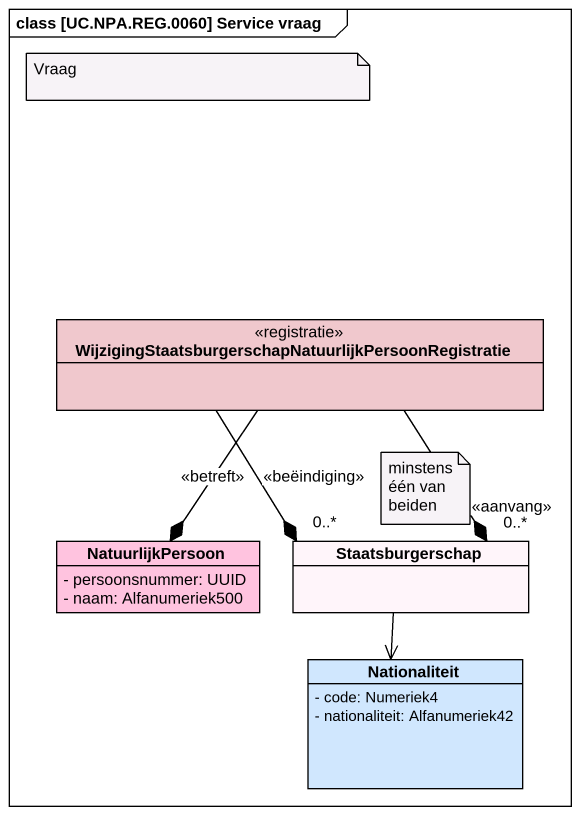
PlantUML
@startuml
mainframe class [UC.NPA.REG.0060] Service vraag
hide circle
hide empty members
skinparam classAttributeIconSize 0
class "WijzigingStaatsburgerschapNatuurlijkPersoonRegistratie" as WijzigingStaatsburgerschapNa <<registratie>> #F0C8CD
class NatuurlijkPersoon #FFC3DF {
  - persoonsnummer: UUID
  - naam: Alfanumeriek500
}
class Staatsburgerschap #FFF5FA
class Nationaliteit #D0E7FE {
  - code: Numeriek4
  - nationaliteit: Alfanumeriek42
}
WijzigingStaatsburgerschapNa --* NatuurlijkPersoon : <<betreft>>
WijzigingStaatsburgerschapNa --* "0..*" Staatsburgerschap : <<beëindiging>>
WijzigingStaatsburgerschapNa --* "0..*" Staatsburgerschap : <<aanvang>>
Staatsburgerschap --> Nationaliteit
note as N1
  Vraag
end note
note as N2
  minstens één van beiden
end note
@enduml
